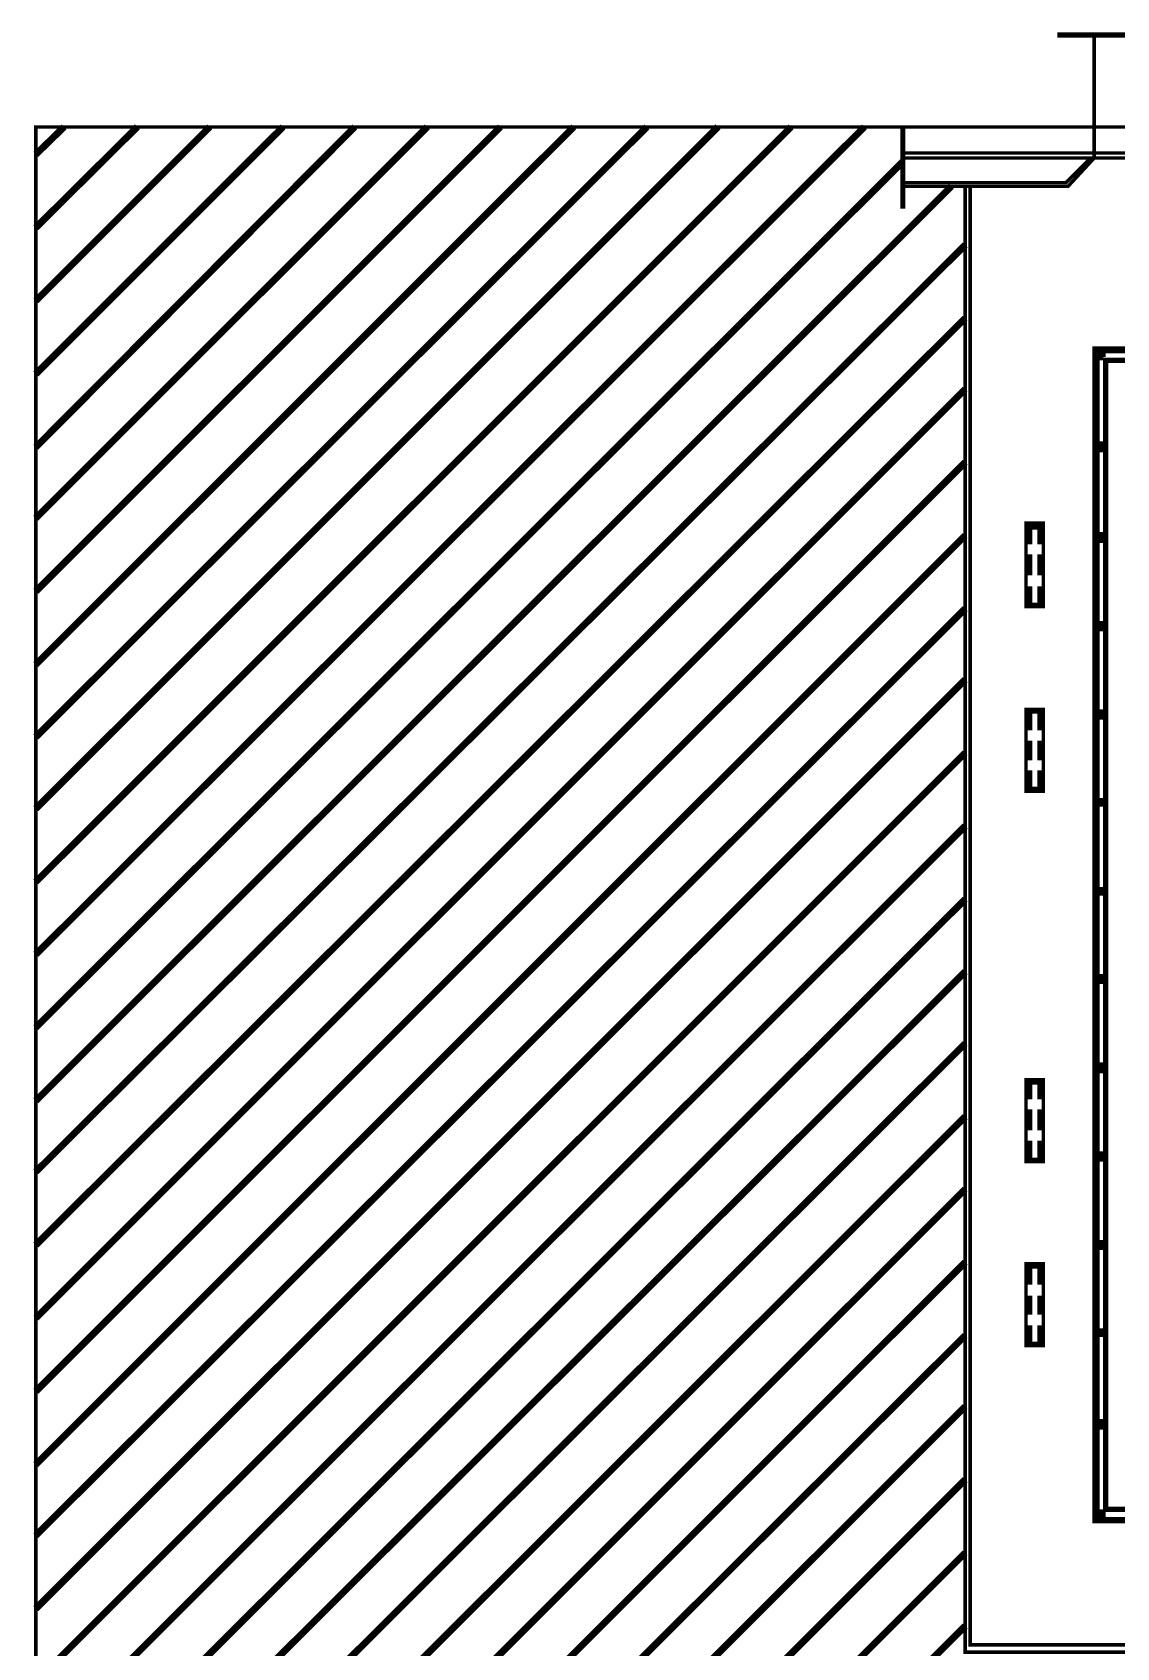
# Model space of a CAD drawing. Header units: millimetres. Extents: x 3240 to 3412, y 1366 to 1426.
# Drawn here: x 3396.333 to 3398.972, y 1410.342 to 1414.274 of the extents above; entities that cross this region are included whole.
import ezdxf

# ---------------------------------------------------------------- set-up
doc = ezdxf.new("R2010")
doc.units = ezdxf.units.MM
doc.layers.add('P', color=7, linetype='Continuous')

msp = doc.modelspace()

# ---------------------------------------------------------------- linework, layer by layer
at = {"layer": 'P'}
for points, const_width in [([(3398.8268, 1414.2678), (3399.1284, 1414.2678)], 0.0127), ([(3398.9168, 1413.9803), (3398.9168, 1414.2678)], 0.0085), ([(3398.9168, 1413.9803), (3399.0385, 1413.9803), (3399.0385, 1414.2678)], 0.0085), ([(3396.3415, 1413.9768), (3396.4103, 1414.0438)], 0.0169), ([(3396.3415, 1413.7986), (3396.5884, 1414.0438)], 0.0169), ([(3396.3415, 1413.6205), (3396.7648, 1414.0438)], 0.0169), ([(3396.3415, 1413.4423), (3396.943, 1414.0438)], 0.0169), ([(3396.3415, 1413.2642), (3397.1176, 1414.0438)], 0.0169), ([(3396.3415, 1413.0913), (3397.294, 1414.0438)], 0.0169), ([(3396.3415, 1412.9132), (3397.4721, 1414.0438)], 0.0169), ([(3396.3415, 1412.735), (3397.6503, 1414.0438)], 0.0169), ([(3396.3415, 1412.5586), (3397.8284, 1414.0438)], 0.0169), ([(3396.3415, 1412.384), (3398.0013, 1414.0438)], 0.0169), ([(3396.3415, 1412.2058), (3398.1795, 1414.0438)], 0.0169), ([(3396.3415, 1412.0294), (3398.3576, 1414.0438)], 0.0169), ([(3396.3415, 1414.0438), (3406.3533, 1414.0438), (3406.3533, 1404.0355), (3396.3415, 1404.0355), (3396.3415, 1414.0438)], 0.0085), ([(3398.4511, 1414.0438), (3398.4511, 1413.8445)], 0.0127), ([(3398.4511, 1413.968), (3398.9168, 1413.968), (3398.9168, 1413.9803), (3398.4511, 1413.9803)], 0.0085), ([(3396.3415, 1411.8513), (3398.4511, 1413.9591)], 0.0169), ([(3398.9168, 1413.968), (3398.8533, 1413.8992), (3398.4511, 1413.8992)], 0.0085), ([(3398.9079, 1413.968), (3398.848, 1413.908), (3398.4511, 1413.908)], 0.0085), ([(3399.0385, 1413.968), (3398.9168, 1413.968)], 0.0085), ([(3396.3415, 1411.6731), (3398.5693, 1413.8992)], 0.0169), ([(3398.6028, 1413.8992), (3398.6028, 1410.3308), (3404.0938, 1410.3308), (3404.0938, 1413.8992)], 0.0085), ([(3398.6151, 1413.8992), (3398.6151, 1410.3485), (3404.0761, 1410.3485), (3404.0761, 1413.8992)], 0.0085), ([(3396.3415, 1411.5003), (3398.6028, 1413.7563)], 0.0169), ([(3396.3415, 1411.3221), (3398.6028, 1413.5781)], 0.0169), ([(3398.9168, 1410.6483), (3403.7763, 1410.6483), (3403.7763, 1413.5058), (3398.9168, 1413.5058), (3398.9168, 1410.6483)], 0.0085), ([(3401.7478, 1413.4758), (3398.945, 1413.4758), (3398.945, 1410.6783), (3401.7478, 1410.6783), (3401.7478, 1410.6536), (3398.9238, 1410.6536), (3398.9238, 1413.4988), (3401.7478, 1413.4988), (3401.7478, 1413.4758)], 0.0127), ([(3398.9326, 1413.4988), (3398.9326, 1413.4758)], 0.0127), ([(3398.9238, 1413.4899), (3398.945, 1413.4899)], 0.0127), ([(3396.3415, 1411.144), (3398.6028, 1413.4053)], 0.0169), ([(3398.945, 1413.2642), (3398.9238, 1413.2642)], 0.0127), ([(3398.9326, 1413.2783), (3398.9326, 1413.2518)], 0.0127), ([(3396.3415, 1410.9658), (3398.6028, 1413.2271)], 0.0169), ([(3398.751, 1413.079), (3398.751, 1412.8761), (3398.7933, 1412.8761), (3398.7933, 1413.079), (3398.751, 1413.079)], 0.0085), ([(3398.751, 1413.079), (3398.751, 1412.8761)], 0.0085), ([(3398.7545, 1413.079), (3398.7545, 1413.0278)], 0.0127), ([(3398.7845, 1413.0278), (3398.7845, 1413.0701), (3398.7598, 1413.0701), (3398.7598, 1413.0278)], 0.0127), ([(3398.7898, 1413.0278), (3398.7898, 1413.079)], 0.0127), ([(3398.7933, 1413.079), (3398.7933, 1412.8761)], 0.0085), ([(3396.3415, 1410.7877), (3398.6028, 1413.049)], 0.0169), ([(3398.945, 1413.0454), (3398.9238, 1413.0454)], 0.0127), ([(3398.9326, 1413.0578), (3398.9326, 1413.0313)], 0.0127), ([(3398.7545, 1413.0031), (3398.7545, 1412.952)], 0.0127), ([(3398.7598, 1413.0031), (3398.7598, 1412.952)], 0.0127), ([(3398.7845, 1412.952), (3398.7845, 1413.0031)], 0.0127), ([(3398.7898, 1412.952), (3398.7898, 1413.0031)], 0.0127), ([(3398.7545, 1412.9255), (3398.7545, 1412.8761)], 0.0127), ([(3398.7598, 1412.8796), (3398.7845, 1412.8796), (3398.7845, 1412.9255)], 0.0127), ([(3398.7598, 1412.9255), (3398.7598, 1412.8796)], 0.0127), ([(3398.7898, 1412.8761), (3398.7898, 1412.9255)], 0.0127), ([(3396.3415, 1410.6148), (3398.6028, 1412.8708)], 0.0169), ([(3398.945, 1412.8285), (3398.9238, 1412.8285)], 0.0127), ([(3398.9326, 1412.8408), (3398.9326, 1412.8161)], 0.0127), ([(3396.3415, 1410.4367), (3398.6028, 1412.698)], 0.0169), ([(3398.751, 1412.6256), (3398.751, 1412.4263), (3398.7933, 1412.4263), (3398.7933, 1412.6256), (3398.751, 1412.6256)], 0.0085), ([(3398.751, 1412.6256), (3398.751, 1412.4263)], 0.0085), ([(3398.7545, 1412.6256), (3398.7545, 1412.5745)], 0.0127), ([(3398.7845, 1412.5745), (3398.7845, 1412.6221), (3398.7598, 1412.6221), (3398.7598, 1412.5745)], 0.0127), ([(3398.7898, 1412.5745), (3398.7898, 1412.6256)], 0.0127), ([(3398.7933, 1412.6256), (3398.7933, 1412.4263)], 0.0085), ([(3398.945, 1412.6133), (3398.9238, 1412.6133)], 0.0127), ([(3398.9326, 1412.6256), (3398.9326, 1412.6009)], 0.0127), ([(3396.3415, 1410.2585), (3398.6028, 1412.5198)], 0.0169), ([(3398.7545, 1412.5498), (3398.7545, 1412.5022)], 0.0127), ([(3398.7598, 1412.5498), (3398.7598, 1412.5022)], 0.0127), ([(3398.7845, 1412.5022), (3398.7845, 1412.5498)], 0.0127), ([(3398.7898, 1412.5022), (3398.7898, 1412.5498)], 0.0127), ([(3398.7545, 1412.4775), (3398.7545, 1412.4263)], 0.0127), ([(3398.7598, 1412.4316), (3398.7845, 1412.4316), (3398.7845, 1412.4775)], 0.0127), ([(3398.7598, 1412.4775), (3398.7598, 1412.4316)], 0.0127), ([(3398.7898, 1412.4263), (3398.7898, 1412.4775)], 0.0127), ([(3398.945, 1412.3963), (3398.9238, 1412.3963)], 0.0127), ([(3398.9326, 1412.4104), (3398.9326, 1412.3893)], 0.0127), ([(3396.3415, 1410.0821), (3398.6028, 1412.3417)], 0.0169), ([(3396.3415, 1409.904), (3398.6028, 1412.1635)], 0.0169), ([(3398.945, 1412.1847), (3398.9238, 1412.1847)], 0.0127), ([(3398.9326, 1412.1935), (3398.9326, 1412.1723)], 0.0127), ([(3396.3415, 1409.7293), (3398.6028, 1411.9871)], 0.0169), ([(3398.945, 1411.9695), (3398.9238, 1411.9695)], 0.0127), ([(3398.9326, 1411.9818), (3398.9326, 1411.9571)], 0.0127), ([(3396.3415, 1409.5529), (3398.6028, 1411.8125)], 0.0169), ([(3398.9326, 1411.7666), (3398.9326, 1411.7402)], 0.0127), ([(3398.9326, 1411.7666), (3398.9326, 1411.7402)], 0.0127), ([(3398.945, 1411.7543), (3398.9238, 1411.7543)], 0.0127), ([(3398.945, 1411.7543), (3398.9238, 1411.7543)], 0.0127), ([(3398.751, 1411.7243), (3398.751, 1411.525), (3398.7933, 1411.525), (3398.7933, 1411.7243), (3398.751, 1411.7243)], 0.0085), ([(3398.751, 1411.7243), (3398.751, 1411.525)], 0.0085), ([(3398.7545, 1411.7243), (3398.7545, 1411.6767)], 0.0127), ([(3398.7845, 1411.6767), (3398.7845, 1411.719), (3398.7598, 1411.719), (3398.7598, 1411.6767)], 0.0127), ([(3398.7898, 1411.6767), (3398.7898, 1411.7243)], 0.0127), ([(3398.7933, 1411.7243), (3398.7933, 1411.525)], 0.0085), ([(3398.7545, 1411.652), (3398.7545, 1411.6008)], 0.0127), ([(3398.7598, 1411.652), (3398.7598, 1411.6008)], 0.0127), ([(3398.7845, 1411.6008), (3398.7845, 1411.652)], 0.0127), ([(3398.7898, 1411.6008), (3398.7898, 1411.652)], 0.0127), ([(3396.3415, 1409.3748), (3398.6028, 1411.6343)], 0.0169), ([(3398.7545, 1411.5761), (3398.7545, 1411.525)], 0.0127), ([(3398.7598, 1411.5285), (3398.7845, 1411.5285), (3398.7845, 1411.5761)], 0.0127), ([(3398.7598, 1411.5761), (3398.7598, 1411.5285)], 0.0127), ([(3398.7898, 1411.525), (3398.7898, 1411.5761)], 0.0127), ([(3398.945, 1411.5373), (3398.9238, 1411.5373)], 0.0127), ([(3398.9326, 1411.5497), (3398.9326, 1411.525)], 0.0127), ([(3396.3415, 1409.1966), (3398.6028, 1411.4579)], 0.0169), ([(3398.9326, 1411.3345), (3398.9326, 1411.3098)], 0.0127), ([(3398.945, 1411.3221), (3398.9238, 1411.3221)], 0.0127), ([(3396.3415, 1409.0185), (3398.6028, 1411.2798)], 0.0169), ([(3398.751, 1411.2763), (3398.751, 1411.0769), (3398.7933, 1411.0769), (3398.7933, 1411.2763), (3398.751, 1411.2763)], 0.0085), ([(3398.751, 1411.2763), (3398.751, 1411.0769)], 0.0085), ([(3398.7545, 1411.2763), (3398.7545, 1411.2251)], 0.0127), ([(3398.7845, 1411.2251), (3398.7845, 1411.271), (3398.7598, 1411.271), (3398.7598, 1411.2251)], 0.0127), ([(3398.7898, 1411.2251), (3398.7898, 1411.2763)], 0.0127), ([(3398.7933, 1411.2763), (3398.7933, 1411.0769)], 0.0085), ([(3398.7545, 1411.1987), (3398.7545, 1411.1528)], 0.0127), ([(3398.7598, 1411.1987), (3398.7598, 1411.1528)], 0.0127), ([(3398.7845, 1411.1528), (3398.7845, 1411.1987)], 0.0127), ([(3398.7898, 1411.1528), (3398.7898, 1411.1987)], 0.0127), ([(3396.3415, 1408.8456), (3398.6028, 1411.1016)], 0.0169), ([(3398.7545, 1411.1263), (3398.7545, 1411.0769)], 0.0127), ([(3398.7598, 1411.0805), (3398.7845, 1411.0805), (3398.7845, 1411.1263)], 0.0127), ([(3398.7598, 1411.1263), (3398.7598, 1411.0805)], 0.0127), ([(3398.7898, 1411.0769), (3398.7898, 1411.1263)], 0.0127), ([(3398.945, 1411.1052), (3398.9238, 1411.1052)], 0.0127), ([(3398.9326, 1411.1193), (3398.9326, 1411.0981)], 0.0127), ([(3396.3415, 1408.6675), (3398.6028, 1410.9288)], 0.0169), ([(3398.945, 1410.8864), (3398.9238, 1410.8864)], 0.0127), ([(3398.9326, 1410.8988), (3398.9326, 1410.8723)], 0.0127), ([(3396.3415, 1408.4893), (3398.6028, 1410.7506)], 0.0169), ([(3398.9238, 1410.666), (3398.945, 1410.666)], 0.0127), ([(3398.9326, 1410.6536), (3398.9326, 1410.6783)], 0.0127), ([(3396.3415, 1408.3112), (3398.6028, 1410.5725)], 0.0169), ([(3396.3415, 1408.1383), (3398.6028, 1410.3943)], 0.0169)]:
    msp.add_lwpolyline(points, dxfattribs=dict(at, const_width=const_width))

doc.saveas('drawing.dxf')
